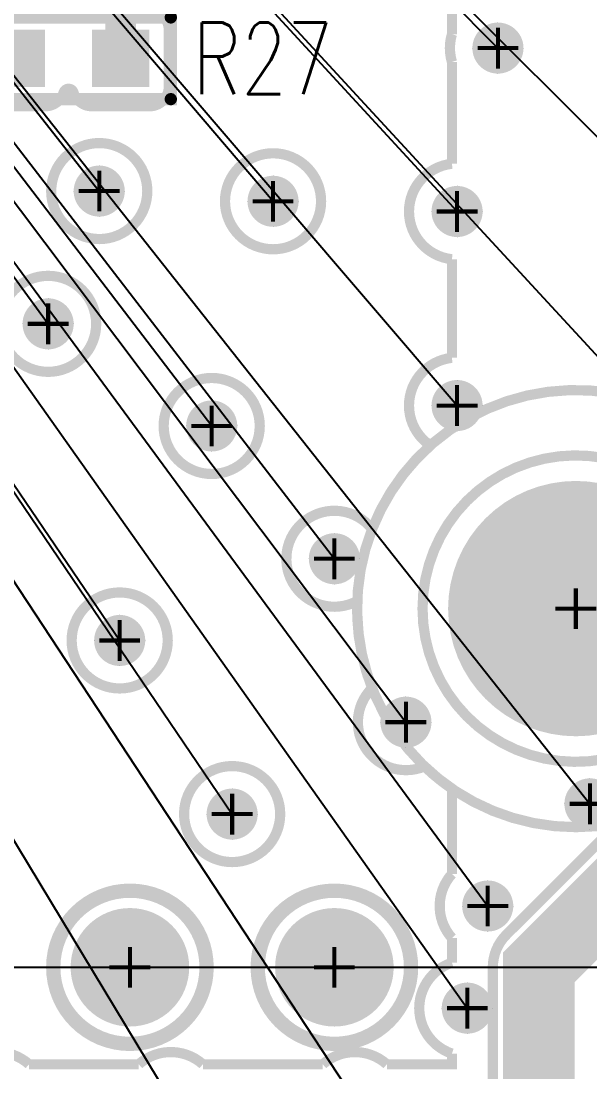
# Model space of a CAD drawing. Extents: x -1.33 to 3.2, y -3.63 to 2.02.
# Drawn here: x 1.247 to 1.525, y -0.051 to 0.463 of the extents above; entities that cross this region are included whole.
import ezdxf
from ezdxf.enums import TextEntityAlignment as Align

# ---------------------------------------------------------------- set-up
doc = ezdxf.new("R2010")
doc.units = 0
for name, pattern in [('SIG_0', [2, 1, 1]), ('SIG_1', [2, 1, 1]), ('SIG_52', [2, 1, 1]), ('TRMIDX_4096', [2, 1, 1])]:
    doc.linetypes.add(name, pattern=pattern)
for name, color, linetype in [('2D_LINE_125', 3, 'CONTINUOUS'), ('2D_LINE_126', 6, 'CONTINUOUS'), ('BOARD_OUTLINE_00', 254, 'CONTINUOUS'), ('DIMENSION5_122', 254, 'CONTINUOUS'), ('DRIL_NPLTE_THRU_01', 16, 'CONTINUOUS'), ('DRIL_NPLTE_THRU_02', 106, 'CONTINUOUS'), ('DRIL_NPLTE_THRU_03', 255, 'CONTINUOUS'), ('DRIL_NPLTE_THRU_04', 176, 'CONTINUOUS'), ('DRIL_PLTE_THRU_01', 16, 'CONTINUOUS'), ('DRIL_PLTE_THRU_02', 106, 'CONTINUOUS'), ('DRIL_PLTE_THRU_03', 255, 'CONTINUOUS'), ('DRIL_PLTE_THRU_04', 176, 'CONTINUOUS'), ('DRIL_SYMBOL', 254, 'CONTINUOUS'), ('LINK_00', 254, 'CONTINUOUS'), ('PADS_BOT', 5, 'CONTINUOUS'), ('PADS_INNER', 1, 'CONTINUOUS'), ('PADS_TOP', 1, 'CONTINUOUS'), ('PART_NAME_123', 255, 'CONTINUOUS'), ('PART_NAME_124', 216, 'CONTINUOUS'), ('PART_TOP_2DLINE_123', 255, 'CONTINUOUS'), ('POUR_OUTLINE_01', 1, 'CONTINUOUS'), ('POUR_OUTLINE_02', 112, 'CONTINUOUS'), ('POUR_OUTLINE_03', 222, 'CONTINUOUS'), ('POUR_OUTLINE_04', 5, 'CONTINUOUS'), ('POUR_VIATHERM_01', 1, 'CONTINUOUS'), ('POUR_VIATHERM_02', 112, 'CONTINUOUS'), ('POUR_VIATHERM_04', 5, 'CONTINUOUS'), ('POUR_VOID_01', 1, 'CONTINUOUS'), ('POUR_VOID_02', 112, 'CONTINUOUS'), ('POUR_VOID_03', 222, 'CONTINUOUS'), ('POUR_VOID_04', 5, 'CONTINUOUS'), ('TRACE_01', 1, 'CONTINUOUS'), ('VIAPTS', 34, 'CONTINUOUS')]:
    doc.layers.add(name, color=color, linetype=linetype)
doc.styles.add('W0$005', font='simplex', dxfattribs={"width": 0.75})
doc.styles.add('W0$006', font='simplex', dxfattribs={"width": 0.75})

# ---------------------------------------------------------------- blocks, each defined once
blk = doc.blocks.new('SMOOTH_0$01')
at = {"const_width": 0.005}
blk.add_lwpolyline([(-0.0025, 0, 1), (0.0025, 0, 1)], format="xyb", close=True, dxfattribs=at)
blk = doc.blocks.new('BOARD_1')
at = {"layer": 'BOARD_OUTLINE_00', "const_width": 0.01}
blk.add_lwpolyline([(-0.04, 0), (2.56, 0), (2.56, 0.1), (2.65685, 0.19685), (2.65685, 1.45669), (2.56, 1.55354), (2.56, 2.1), (-0.04, 2.1)], close=True, dxfattribs=at)
at = {"layer": 'BOARD_OUTLINE_00'}
blk.add_blockref('SMOOTH_0$01', (2.56, 0.1), dxfattribs=at)
blk = doc.blocks.new('SMOOTH_0$035')
at = {"const_width": 0.0175}
blk.add_lwpolyline([(-0.00875, 0, 1), (0.00875, 0, 1)], format="xyb", close=True, dxfattribs=at)
blk = doc.blocks.new('DRAWING_9')
at = {"layer": '2D_LINE_125', "const_width": 0.035}
blk.add_lwpolyline([(-0.04, 0), (2.56, 0), (2.56, 0.1), (2.65685, 0.19685), (2.65685, 1.45669), (2.56, 1.55354), (2.56, 2.1), (-0.04, 2.1)], close=True, dxfattribs=at)
at = {"layer": '2D_LINE_125'}
blk.add_blockref('SMOOTH_0$035', (2.56, 0.1), dxfattribs=at)
blk = doc.blocks.new('DRAWING_10')
at = {"layer": '2D_LINE_126', "const_width": 0.035}
blk.add_lwpolyline([(-0.04, 0), (2.56, 0), (2.56, 0.1), (2.65685, 0.19685), (2.65685, 1.45669), (2.56, 1.55354), (2.56, 2.1), (-0.04, 2.1)], close=True, dxfattribs=at)
at = {"layer": '2D_LINE_126'}
blk.add_blockref('SMOOTH_0$035', (2.56, 0.1), dxfattribs=at)
blk = doc.blocks.new('D_2dfeghi_16')
at = {"layer": 'DIMENSION5_122', "linetype": 'TRMIDX_4096', "const_width": 0.001}
blk.add_lwpolyline([(0.05, 0), (1.89, 0)], dxfattribs=at)
blk = doc.blocks.new('D_2dfeghi_17')
at = {"layer": 'DIMENSION5_122', "linetype": 'TRMIDX_4096', "const_width": 0.001}
blk.add_lwpolyline([(0.05, 0), (1.89, 0)], dxfattribs=at)
blk = doc.blocks.new('D_2dfeghi_18')
at = {"layer": 'DIMENSION5_122', "linetype": 'TRMIDX_4096', "const_width": 0.001}
blk.add_lwpolyline([(0.05, 0), (1.89, 0)], dxfattribs=at)
blk = doc.blocks.new('POUR_VOID_682')
at = {"layer": 'POUR_VOID_01', "const_width": 0.005}
blk.add_lwpolyline([(-15.62379, -17.43073, 0.415223), (-15.62379, -17.43427, -0.199359), (-15.621, -17.441), (-15.621, -17.469, -0.414214), (-15.6305, -17.4785), (-15.6585, -17.4785, -0.331681), (-15.6676, -17.47171, 0.745359), (-15.6724, -17.47171, -0.331681), (-15.6815, -17.4785), (-15.7095, -17.4785, -0.221272), (-15.71677, -17.47512, 0.351301), (-15.71984, -17.47451, -1.648533), (-15.71984, -17.43549, 0.351301), (-15.71677, -17.43488, -0.021846), (-15.71621, -17.43427, 0.415223), (-15.71621, -17.43073, -0.199359)], format="xyb", dxfattribs=at)
blk = doc.blocks.new('POUR_VOID_680')
at = {"layer": 'POUR_VOID_01', "const_width": 0.005}
blk.add_lwpolyline([(-15.6785, -17.9, 1), (-15.6015, -17.9, 1)], format="xyb", close=True, dxfattribs=at)
blk = doc.blocks.new('POUR_VOID_678')
at = {"layer": 'POUR_VOID_01', "const_width": 0.005}
blk.add_lwpolyline([(-15.5785, -17.9, 1), (-15.5015, -17.9, 1)], format="xyb", close=True, dxfattribs=at)
blk = doc.blocks.new('POUR_OUTLINE_677')
at = {"layer": 'POUR_OUTLINE_01', "const_width": 0.005}
blk.add_lwpolyline([(-15.36565, -16.56621), (-15.36565, -16.55366, 0.198912), (-15.36638, -16.55189), (-15.45591, -16.46237, -0.198912), (-15.4625, -16.44646), (-15.4625, -15.925, 0.414214), (-15.465, -15.9225), (-18.015, -15.9225, 0.414214), (-18.0175, -15.925), (-18.0175, -17.975, 0.414214), (-18.015, -17.9775), (-15.465, -17.9775, 0.414214), (-15.4625, -17.975), (-15.4625, -17.9, -0.198912), (-15.45591, -17.88409), (-15.36638, -17.79456, 0.198912), (-15.36565, -17.79279), (-15.36565, -17.78025, 0.661266), (-15.36988, -17.77845, -2.350215), (-15.36988, -17.67037, 0.661266), (-15.36565, -17.66857), (-15.36565, -16.67789, 0.661266), (-15.36988, -16.67609, -2.350215), (-15.36988, -16.56801, 0.661266)], format="xyb", close=True, dxfattribs=at)
for name in ['POUR_VOID_682', 'POUR_VOID_680', 'POUR_VOID_678']:
    blk.add_blockref(name, (0, 0))
blk = doc.blocks.new('POUR_VIATHERM_1103')
at = {"layer": 'POUR_VIATHERM_01'}
for points in [[(-15.415, -17.8075), (-15.415, -17.8075)], [(-15.4275, -17.82), (-15.4275, -17.82)], [(-15.4025, -17.82), (-15.4025, -17.82)], [(-15.415, -17.8325), (-15.415, -17.8325)]]:
    blk.add_lwpolyline(points, dxfattribs=at)
blk = doc.blocks.new('POUR_VIATHERM_1105')
at = {"layer": 'POUR_VIATHERM_01'}
for points in [[(-15.465, -17.8575), (-15.465, -17.8575)], [(-15.4775, -17.87), (-15.4775, -17.87)], [(-15.4525, -17.87), (-15.4525, -17.87)], [(-15.465, -17.8825), (-15.465, -17.8825)]]:
    blk.add_lwpolyline(points, dxfattribs=at)
blk = doc.blocks.new('POUR_VIATHERM_1106')
at = {"layer": 'POUR_VIATHERM_01'}
for points in [[(-15.475, -17.9075), (-15.475, -17.9075)], [(-15.4875, -17.92), (-15.4875, -17.92)], [(-15.4625, -17.92), (-15.4625, -17.92)], [(-15.475, -17.9325), (-15.475, -17.9325)]]:
    blk.add_lwpolyline(points, dxfattribs=at)
blk = doc.blocks.new('POUR_VIATHERM_1183')
at = {"layer": 'POUR_VIATHERM_01'}
for points in [[(-15.48, -17.5175), (-15.48, -17.5175)], [(-15.4925, -17.53), (-15.4925, -17.53)], [(-15.4675, -17.53), (-15.4675, -17.53)], [(-15.48, -17.5425), (-15.48, -17.5425)]]:
    blk.add_lwpolyline(points, dxfattribs=at)
blk = doc.blocks.new('POUR_VIATHERM_1185')
at = {"layer": 'POUR_VIATHERM_01'}
for points in [[(-15.57, -17.5125), (-15.57, -17.5125)], [(-15.5825, -17.525), (-15.5825, -17.525)], [(-15.5575, -17.525), (-15.5575, -17.525)], [(-15.57, -17.5375), (-15.57, -17.5375)]]:
    blk.add_lwpolyline(points, dxfattribs=at)
blk = doc.blocks.new('POUR_VIATHERM_1187')
at = {"layer": 'POUR_VIATHERM_01'}
for points in [[(-15.655, -17.5075), (-15.655, -17.5075)], [(-15.6675, -17.52), (-15.6675, -17.52)], [(-15.6425, -17.52), (-15.6425, -17.52)], [(-15.655, -17.5325), (-15.655, -17.5325)]]:
    blk.add_lwpolyline(points, dxfattribs=at)
blk = doc.blocks.new('POUR_VIATHERM_1189')
at = {"layer": 'POUR_VIATHERM_01'}
for points in [[(-15.68, -17.5725), (-15.68, -17.5725)], [(-15.6925, -17.585), (-15.6925, -17.585)], [(-15.6675, -17.585), (-15.6675, -17.585)], [(-15.68, -17.5975), (-15.68, -17.5975)]]:
    blk.add_lwpolyline(points, dxfattribs=at)
blk = doc.blocks.new('POUR_VIATHERM_1192')
at = {"layer": 'POUR_VIATHERM_01'}
for points in [[(-15.48, -17.6125), (-15.48, -17.6125)], [(-15.4925, -17.625), (-15.4925, -17.625)], [(-15.4675, -17.625), (-15.4675, -17.625)], [(-15.48, -17.6375), (-15.48, -17.6375)]]:
    blk.add_lwpolyline(points, dxfattribs=at)
blk = doc.blocks.new('POUR_VIATHERM_1195')
at = {"layer": 'POUR_VIATHERM_01'}
for points in [[(-15.46, -17.4375), (-15.46, -17.4375)], [(-15.4725, -17.45), (-15.4725, -17.45)], [(-15.4475, -17.45), (-15.4475, -17.45)], [(-15.46, -17.4625), (-15.46, -17.4625)]]:
    blk.add_lwpolyline(points, dxfattribs=at)
blk = doc.blocks.new('POUR_VIATHERM_1207')
at = {"layer": 'POUR_VIATHERM_01'}
for points in [[(-15.6, -17.6225), (-15.6, -17.6225)], [(-15.6125, -17.635), (-15.6125, -17.635)], [(-15.5875, -17.635), (-15.5875, -17.635)], [(-15.6, -17.6475), (-15.6, -17.6475)]]:
    blk.add_lwpolyline(points, dxfattribs=at)
blk = doc.blocks.new('POUR_VIATHERM_1209')
at = {"layer": 'POUR_VIATHERM_01'}
for points in [[(-15.54, -17.6875), (-15.54, -17.6875)], [(-15.5525, -17.7), (-15.5525, -17.7)], [(-15.5275, -17.7), (-15.5275, -17.7)], [(-15.54, -17.7125), (-15.54, -17.7125)]]:
    blk.add_lwpolyline(points, dxfattribs=at)
blk = doc.blocks.new('POUR_VIATHERM_1211')
at = {"layer": 'POUR_VIATHERM_01'}
for points in [[(-15.505, -17.7675), (-15.505, -17.7675)], [(-15.5175, -17.78), (-15.5175, -17.78)], [(-15.4925, -17.78), (-15.4925, -17.78)], [(-15.505, -17.7925), (-15.505, -17.7925)]]:
    blk.add_lwpolyline(points, dxfattribs=at)
blk = doc.blocks.new('POUR_VIATHERM_1213')
at = {"layer": 'POUR_VIATHERM_01'}
for points in [[(-15.59, -17.8125), (-15.59, -17.8125)], [(-15.6025, -17.825), (-15.6025, -17.825)], [(-15.5775, -17.825), (-15.5775, -17.825)], [(-15.59, -17.8375), (-15.59, -17.8375)]]:
    blk.add_lwpolyline(points, dxfattribs=at)
blk = doc.blocks.new('POUR_VIATHERM_1230')
at = {"layer": 'POUR_VIATHERM_01'}
for points in [[(-15.645, -17.7275), (-15.645, -17.7275)], [(-15.6575, -17.74), (-15.6575, -17.74)], [(-15.6325, -17.74), (-15.6325, -17.74)], [(-15.645, -17.7525), (-15.645, -17.7525)]]:
    blk.add_lwpolyline(points, dxfattribs=at)
blk = doc.blocks.new('POUR_HEADER_0')
for name in ['POUR_OUTLINE_677', 'POUR_VIATHERM_1195', 'POUR_VIATHERM_1187', 'POUR_VIATHERM_1185', 'POUR_VIATHERM_1183', 'POUR_VIATHERM_1189', 'POUR_VIATHERM_1192', 'POUR_VIATHERM_1207', 'POUR_VIATHERM_1209', 'POUR_VIATHERM_1230', 'POUR_VIATHERM_1211', 'POUR_VIATHERM_1103', 'POUR_VIATHERM_1213', 'POUR_VIATHERM_1105', 'POUR_VIATHERM_1106']:
    blk.add_blockref(name, (18, 18))
blk = doc.blocks.new('POUR_VOID_7')
at = {"layer": 'POUR_VOID_04', "const_width": 0.005}
blk.add_lwpolyline([(-15.6785, -17.9, 1), (-15.6015, -17.9, 1)], format="xyb", close=True, dxfattribs=at)
blk = doc.blocks.new('POUR_VOID_5')
at = {"layer": 'POUR_VOID_04', "const_width": 0.005}
blk.add_lwpolyline([(-15.5785, -17.9, 1), (-15.5015, -17.9, 1)], format="xyb", close=True, dxfattribs=at)
blk = doc.blocks.new('POUR_OUTLINE_4')
at = {"layer": 'POUR_OUTLINE_04', "const_width": 0.005}
blk.add_lwpolyline([(-15.36565, -16.56621), (-15.36565, -16.55366, 0.198912), (-15.36638, -16.55189), (-15.45591, -16.46237, -0.198912), (-15.4625, -16.44646), (-15.4625, -15.925, 0.414214), (-15.465, -15.9225), (-18.015, -15.9225, 0.414214), (-18.0175, -15.925), (-18.0175, -17.975, 0.414214), (-18.015, -17.9775), (-15.465, -17.9775, 0.414214), (-15.4625, -17.975), (-15.4625, -17.9, -0.198912), (-15.45591, -17.88409), (-15.36638, -17.79456, 0.198912), (-15.36565, -17.79279), (-15.36565, -17.78025, 0.661266), (-15.36988, -17.77845, -2.350215), (-15.36988, -17.67037, 0.661266), (-15.36565, -17.66857), (-15.36565, -16.67789, 0.661266), (-15.36988, -16.67609, -2.350215), (-15.36988, -16.56801, 0.661266)], format="xyb", close=True, dxfattribs=at)
for name in ['POUR_VOID_7', 'POUR_VOID_5']:
    blk.add_blockref(name, (0, 0))
blk = doc.blocks.new('POUR_VIATHERM_391')
at = {"layer": 'POUR_VIATHERM_04'}
for points in [[(-15.415, -17.8075), (-15.415, -17.8075)], [(-15.4275, -17.82), (-15.4275, -17.82)], [(-15.4025, -17.82), (-15.4025, -17.82)], [(-15.415, -17.8325), (-15.415, -17.8325)]]:
    blk.add_lwpolyline(points, dxfattribs=at)
blk = doc.blocks.new('POUR_VIATHERM_393')
at = {"layer": 'POUR_VIATHERM_04'}
for points in [[(-15.465, -17.8575), (-15.465, -17.8575)], [(-15.4775, -17.87), (-15.4775, -17.87)], [(-15.4525, -17.87), (-15.4525, -17.87)], [(-15.465, -17.8825), (-15.465, -17.8825)]]:
    blk.add_lwpolyline(points, dxfattribs=at)
blk = doc.blocks.new('POUR_VIATHERM_394')
at = {"layer": 'POUR_VIATHERM_04'}
for points in [[(-15.475, -17.9075), (-15.475, -17.9075)], [(-15.4875, -17.92), (-15.4875, -17.92)], [(-15.4625, -17.92), (-15.4625, -17.92)], [(-15.475, -17.9325), (-15.475, -17.9325)]]:
    blk.add_lwpolyline(points, dxfattribs=at)
blk = doc.blocks.new('POUR_VIATHERM_471')
at = {"layer": 'POUR_VIATHERM_04'}
for points in [[(-15.48, -17.5175), (-15.48, -17.5175)], [(-15.4925, -17.53), (-15.4925, -17.53)], [(-15.4675, -17.53), (-15.4675, -17.53)], [(-15.48, -17.5425), (-15.48, -17.5425)]]:
    blk.add_lwpolyline(points, dxfattribs=at)
blk = doc.blocks.new('POUR_VIATHERM_473')
at = {"layer": 'POUR_VIATHERM_04'}
for points in [[(-15.57, -17.5125), (-15.57, -17.5125)], [(-15.5825, -17.525), (-15.5825, -17.525)], [(-15.5575, -17.525), (-15.5575, -17.525)], [(-15.57, -17.5375), (-15.57, -17.5375)]]:
    blk.add_lwpolyline(points, dxfattribs=at)
blk = doc.blocks.new('POUR_VIATHERM_475')
at = {"layer": 'POUR_VIATHERM_04'}
for points in [[(-15.655, -17.5075), (-15.655, -17.5075)], [(-15.6675, -17.52), (-15.6675, -17.52)], [(-15.6425, -17.52), (-15.6425, -17.52)], [(-15.655, -17.5325), (-15.655, -17.5325)]]:
    blk.add_lwpolyline(points, dxfattribs=at)
blk = doc.blocks.new('POUR_VIATHERM_477')
at = {"layer": 'POUR_VIATHERM_04'}
for points in [[(-15.68, -17.5725), (-15.68, -17.5725)], [(-15.6925, -17.585), (-15.6925, -17.585)], [(-15.6675, -17.585), (-15.6675, -17.585)], [(-15.68, -17.5975), (-15.68, -17.5975)]]:
    blk.add_lwpolyline(points, dxfattribs=at)
blk = doc.blocks.new('POUR_VIATHERM_480')
at = {"layer": 'POUR_VIATHERM_04'}
for points in [[(-15.48, -17.6125), (-15.48, -17.6125)], [(-15.4925, -17.625), (-15.4925, -17.625)], [(-15.4675, -17.625), (-15.4675, -17.625)], [(-15.48, -17.6375), (-15.48, -17.6375)]]:
    blk.add_lwpolyline(points, dxfattribs=at)
blk = doc.blocks.new('POUR_VIATHERM_483')
at = {"layer": 'POUR_VIATHERM_04'}
for points in [[(-15.46, -17.4375), (-15.46, -17.4375)], [(-15.4725, -17.45), (-15.4725, -17.45)], [(-15.4475, -17.45), (-15.4475, -17.45)], [(-15.46, -17.4625), (-15.46, -17.4625)]]:
    blk.add_lwpolyline(points, dxfattribs=at)
blk = doc.blocks.new('POUR_VIATHERM_495')
at = {"layer": 'POUR_VIATHERM_04'}
for points in [[(-15.6, -17.6225), (-15.6, -17.6225)], [(-15.6125, -17.635), (-15.6125, -17.635)], [(-15.5875, -17.635), (-15.5875, -17.635)], [(-15.6, -17.6475), (-15.6, -17.6475)]]:
    blk.add_lwpolyline(points, dxfattribs=at)
blk = doc.blocks.new('POUR_VIATHERM_497')
at = {"layer": 'POUR_VIATHERM_04'}
for points in [[(-15.54, -17.6875), (-15.54, -17.6875)], [(-15.5525, -17.7), (-15.5525, -17.7)], [(-15.5275, -17.7), (-15.5275, -17.7)], [(-15.54, -17.7125), (-15.54, -17.7125)]]:
    blk.add_lwpolyline(points, dxfattribs=at)
blk = doc.blocks.new('POUR_VIATHERM_499')
at = {"layer": 'POUR_VIATHERM_04'}
for points in [[(-15.505, -17.7675), (-15.505, -17.7675)], [(-15.5175, -17.78), (-15.5175, -17.78)], [(-15.4925, -17.78), (-15.4925, -17.78)], [(-15.505, -17.7925), (-15.505, -17.7925)]]:
    blk.add_lwpolyline(points, dxfattribs=at)
blk = doc.blocks.new('POUR_VIATHERM_501')
at = {"layer": 'POUR_VIATHERM_04'}
for points in [[(-15.59, -17.8125), (-15.59, -17.8125)], [(-15.6025, -17.825), (-15.6025, -17.825)], [(-15.5775, -17.825), (-15.5775, -17.825)], [(-15.59, -17.8375), (-15.59, -17.8375)]]:
    blk.add_lwpolyline(points, dxfattribs=at)
blk = doc.blocks.new('POUR_VIATHERM_518')
at = {"layer": 'POUR_VIATHERM_04'}
for points in [[(-15.645, -17.7275), (-15.645, -17.7275)], [(-15.6575, -17.74), (-15.6575, -17.74)], [(-15.6325, -17.74), (-15.6325, -17.74)], [(-15.645, -17.7525), (-15.645, -17.7525)]]:
    blk.add_lwpolyline(points, dxfattribs=at)
blk = doc.blocks.new('POUR_HEADER_1')
for name in ['POUR_OUTLINE_4', 'POUR_VIATHERM_483', 'POUR_VIATHERM_475', 'POUR_VIATHERM_473', 'POUR_VIATHERM_471', 'POUR_VIATHERM_477', 'POUR_VIATHERM_480', 'POUR_VIATHERM_495', 'POUR_VIATHERM_497', 'POUR_VIATHERM_518', 'POUR_VIATHERM_499', 'POUR_VIATHERM_391', 'POUR_VIATHERM_501', 'POUR_VIATHERM_393', 'POUR_VIATHERM_394']:
    blk.add_blockref(name, (18, 18))
blk = doc.blocks.new('POUR_VOID_1924')
at = {"layer": 'POUR_VOID_02', "const_width": 0.005}
blk.add_lwpolyline([(-15.6765, -17.9, 1), (-15.6035, -17.9, 1)], format="xyb", close=True, dxfattribs=at)
blk = doc.blocks.new('POUR_VOID_1922')
at = {"layer": 'POUR_VOID_02', "const_width": 0.005}
blk.add_lwpolyline([(-15.5765, -17.9, 1), (-15.5035, -17.9, 1)], format="xyb", close=True, dxfattribs=at)
blk = doc.blocks.new('POUR_OUTLINE_1921')
at = {"layer": 'POUR_OUTLINE_02', "const_width": 0.005}
blk.add_lwpolyline([(-15.36565, -17.63338), (-15.36565, -16.71308, -1.466646), (-15.40121, -16.51706), (-15.45591, -16.46237, -0.198912), (-15.4625, -16.44646), (-15.4625, -15.9225), (-18.0175, -15.9225), (-18.0175, -17.9775), (-15.4625, -17.9775), (-15.4625, -17.9, -0.198912), (-15.45591, -17.88409), (-15.40121, -17.82939, -1.466646)], format="xyb", close=True, dxfattribs=at)
for name in ['POUR_VOID_1924', 'POUR_VOID_1922']:
    blk.add_blockref(name, (0, 0))
blk = doc.blocks.new('POUR_VIATHERM_2332')
at = {"layer": 'POUR_VIATHERM_02'}
for points in [[(-15.465, -17.8575), (-15.465, -17.8575)], [(-15.4775, -17.87), (-15.4775, -17.87)], [(-15.4525, -17.87), (-15.4525, -17.87)], [(-15.465, -17.8825), (-15.465, -17.8825)]]:
    blk.add_lwpolyline(points, dxfattribs=at)
blk = doc.blocks.new('POUR_VIATHERM_2333')
at = {"layer": 'POUR_VIATHERM_02'}
for points in [[(-15.475, -17.9075), (-15.475, -17.9075)], [(-15.4875, -17.92), (-15.4875, -17.92)], [(-15.4625, -17.92), (-15.4625, -17.92)], [(-15.475, -17.9325), (-15.475, -17.9325)]]:
    blk.add_lwpolyline(points, dxfattribs=at)
blk = doc.blocks.new('POUR_VIATHERM_2410')
at = {"layer": 'POUR_VIATHERM_02'}
for points in [[(-15.48, -17.5175), (-15.48, -17.5175)], [(-15.4925, -17.53), (-15.4925, -17.53)], [(-15.4675, -17.53), (-15.4675, -17.53)], [(-15.48, -17.5425), (-15.48, -17.5425)]]:
    blk.add_lwpolyline(points, dxfattribs=at)
blk = doc.blocks.new('POUR_VIATHERM_2412')
at = {"layer": 'POUR_VIATHERM_02'}
for points in [[(-15.57, -17.5125), (-15.57, -17.5125)], [(-15.5825, -17.525), (-15.5825, -17.525)], [(-15.5575, -17.525), (-15.5575, -17.525)], [(-15.57, -17.5375), (-15.57, -17.5375)]]:
    blk.add_lwpolyline(points, dxfattribs=at)
blk = doc.blocks.new('POUR_VIATHERM_2414')
at = {"layer": 'POUR_VIATHERM_02'}
for points in [[(-15.655, -17.5075), (-15.655, -17.5075)], [(-15.6675, -17.52), (-15.6675, -17.52)], [(-15.6425, -17.52), (-15.6425, -17.52)], [(-15.655, -17.5325), (-15.655, -17.5325)]]:
    blk.add_lwpolyline(points, dxfattribs=at)
blk = doc.blocks.new('POUR_VIATHERM_2416')
at = {"layer": 'POUR_VIATHERM_02'}
for points in [[(-15.68, -17.5725), (-15.68, -17.5725)], [(-15.6925, -17.585), (-15.6925, -17.585)], [(-15.6675, -17.585), (-15.6675, -17.585)], [(-15.68, -17.5975), (-15.68, -17.5975)]]:
    blk.add_lwpolyline(points, dxfattribs=at)
blk = doc.blocks.new('POUR_VIATHERM_2419')
at = {"layer": 'POUR_VIATHERM_02'}
for points in [[(-15.48, -17.6125), (-15.48, -17.6125)], [(-15.4925, -17.625), (-15.4925, -17.625)], [(-15.4675, -17.625), (-15.4675, -17.625)], [(-15.48, -17.6375), (-15.48, -17.6375)]]:
    blk.add_lwpolyline(points, dxfattribs=at)
blk = doc.blocks.new('POUR_VIATHERM_2422')
at = {"layer": 'POUR_VIATHERM_02'}
for points in [[(-15.46, -17.4375), (-15.46, -17.4375)], [(-15.4725, -17.45), (-15.4725, -17.45)], [(-15.4475, -17.45), (-15.4475, -17.45)], [(-15.46, -17.4625), (-15.46, -17.4625)]]:
    blk.add_lwpolyline(points, dxfattribs=at)
blk = doc.blocks.new('POUR_VIATHERM_2434')
at = {"layer": 'POUR_VIATHERM_02'}
for points in [[(-15.6, -17.6225), (-15.6, -17.6225)], [(-15.6125, -17.635), (-15.6125, -17.635)], [(-15.5875, -17.635), (-15.5875, -17.635)], [(-15.6, -17.6475), (-15.6, -17.6475)]]:
    blk.add_lwpolyline(points, dxfattribs=at)
blk = doc.blocks.new('POUR_VIATHERM_2436')
at = {"layer": 'POUR_VIATHERM_02'}
for points in [[(-15.54, -17.6875), (-15.54, -17.6875)], [(-15.5525, -17.7), (-15.5525, -17.7)], [(-15.5275, -17.7), (-15.5275, -17.7)], [(-15.54, -17.7125), (-15.54, -17.7125)]]:
    blk.add_lwpolyline(points, dxfattribs=at)
blk = doc.blocks.new('POUR_VIATHERM_2438')
at = {"layer": 'POUR_VIATHERM_02'}
for points in [[(-15.5175, -17.78), (-15.5175, -17.78)], [(-15.505, -17.7925), (-15.505, -17.7925)]]:
    blk.add_lwpolyline(points, dxfattribs=at)
blk = doc.blocks.new('POUR_VIATHERM_2440')
at = {"layer": 'POUR_VIATHERM_02'}
for points in [[(-15.59, -17.8125), (-15.59, -17.8125)], [(-15.6025, -17.825), (-15.6025, -17.825)], [(-15.5775, -17.825), (-15.5775, -17.825)], [(-15.59, -17.8375), (-15.59, -17.8375)]]:
    blk.add_lwpolyline(points, dxfattribs=at)
blk = doc.blocks.new('POUR_VIATHERM_2457')
at = {"layer": 'POUR_VIATHERM_02'}
for points in [[(-15.645, -17.7275), (-15.645, -17.7275)], [(-15.6575, -17.74), (-15.6575, -17.74)], [(-15.6325, -17.74), (-15.6325, -17.74)], [(-15.645, -17.7525), (-15.645, -17.7525)]]:
    blk.add_lwpolyline(points, dxfattribs=at)
blk = doc.blocks.new('POUR_HEADER_2')
for name in ['POUR_OUTLINE_1921', 'POUR_VIATHERM_2422', 'POUR_VIATHERM_2414', 'POUR_VIATHERM_2412', 'POUR_VIATHERM_2410', 'POUR_VIATHERM_2416', 'POUR_VIATHERM_2419', 'POUR_VIATHERM_2434', 'POUR_VIATHERM_2436', 'POUR_VIATHERM_2457', 'POUR_VIATHERM_2438', 'POUR_VIATHERM_2440', 'POUR_VIATHERM_2332', 'POUR_VIATHERM_2333']:
    blk.add_blockref(name, (18, 18))
blk = doc.blocks.new('POUR_VOID_1410')
at = {"layer": 'POUR_VOID_03', "const_width": 0.005}
blk.add_lwpolyline([(-15.6785, -17.52, 1), (-15.6315, -17.52, 1)], format="xyb", close=True, dxfattribs=at)
blk = doc.blocks.new('POUR_VOID_1409')
at = {"layer": 'POUR_VOID_03', "const_width": 0.005}
blk.add_lwpolyline([(-15.7035, -17.585, 1), (-15.6565, -17.585, 1)], format="xyb", close=True, dxfattribs=at)
blk = doc.blocks.new('POUR_VOID_1398')
at = {"layer": 'POUR_VOID_03', "const_width": 0.005}
blk.add_lwpolyline([(-15.5935, -17.525, 1), (-15.5465, -17.525, 1)], format="xyb", close=True, dxfattribs=at)
blk = doc.blocks.new('POUR_VOID_1397')
at = {"layer": 'POUR_VOID_03', "const_width": 0.005}
blk.add_lwpolyline([(-15.6235, -17.635, 1), (-15.5765, -17.635, 1)], format="xyb", close=True, dxfattribs=at)
blk = doc.blocks.new('POUR_VOID_1396')
at = {"layer": 'POUR_VOID_03', "const_width": 0.005}
blk.add_lwpolyline([(-15.6685, -17.74, 1), (-15.6215, -17.74, 1)], format="xyb", close=True, dxfattribs=at)
blk = doc.blocks.new('POUR_VOID_1395')
at = {"layer": 'POUR_VOID_03', "const_width": 0.005}
blk.add_lwpolyline([(-15.6135, -17.825, 1), (-15.5665, -17.825, 1)], format="xyb", close=True, dxfattribs=at)
blk = doc.blocks.new('POUR_VOID_1394')
at = {"layer": 'POUR_VOID_03', "const_width": 0.005}
blk.add_lwpolyline([(-15.6765, -17.9, 1), (-15.6035, -17.9, 1)], format="xyb", close=True, dxfattribs=at)
blk = doc.blocks.new('POUR_VOID_1393')
at = {"layer": 'POUR_VOID_03', "const_width": 0.005}
blk.add_lwpolyline([(-15.5765, -17.9, 1), (-15.5035, -17.9, 1)], format="xyb", close=True, dxfattribs=at)
blk = doc.blocks.new('POUR_OUTLINE_1392')
at = {"layer": 'POUR_OUTLINE_03', "const_width": 0.005}
blk.add_lwpolyline([(-15.72068, -17.9475, -0.382552), (-15.68932, -17.9475), (-15.63568, -17.9475, -0.382552), (-15.60432, -17.9475), (-15.54568, -17.9475, -0.382552), (-15.51432, -17.9475), (-15.4825, -17.9475), (-15.4825, -17.94227, -0.718424), (-15.4825, -17.89773), (-15.4825, -17.88568, -0.382552), (-15.4825, -17.85432), (-15.4825, -17.81259, -0.040472), (-15.49591, -17.80167, -0.823888), (-15.52156, -17.76333, -0.102149), (-15.52882, -17.72067, -2.147991), (-15.52155, -17.68545, -0.118103), (-15.49308, -17.64453, -0.700738), (-15.4825, -17.60163), (-15.4825, -17.55337, -0.898718), (-15.4825, -17.50663), (-15.4825, -17.45678, -0.147457), (-15.4825, -17.44322), (-15.4825, -17.3649, -0.552775)], format="xyb", dxfattribs=at)
for name in ['POUR_VOID_1410', 'POUR_VOID_1398', 'POUR_VOID_1409', 'POUR_VOID_1397', 'POUR_VOID_1396', 'POUR_VOID_1395', 'POUR_VOID_1394', 'POUR_VOID_1393']:
    blk.add_blockref(name, (0, 0))
blk = doc.blocks.new('POUR_HEADER_3')
blk.add_blockref('POUR_OUTLINE_1392', (18, 15.915))
blk = doc.blocks.new('DRIL_SYMBOL_0$038')
at = {"layer": 'DRIL_SYMBOL', "const_width": 0.002}
for points in [[(0, -0.01), (0, 0.01)], [(-0.01, 0), (0.01, 0)]]:
    blk.add_lwpolyline(points, dxfattribs=at)
blk = doc.blocks.new('DRIL_HOLE_0$038')
at = {"const_width": 0.019}
blk.add_lwpolyline([(-0.0095, 0, 1), (0.0095, 0, 1)], format="xyb", close=True, dxfattribs=at)
blk.add_blockref('DRIL_SYMBOL_0$038', (0, 0))
blk = doc.blocks.new('PAD_1')
at = {"const_width": 0.029}
blk.add_lwpolyline([(0, -0.0145, 1), (0, 0.0145, 1)], format="xyb", close=True, dxfattribs=at)
blk = doc.blocks.new('PAD_4')
at = {"const_width": 0.058}
blk.add_lwpolyline([(-0.029, 0), (0.029, 0)], dxfattribs=at)
blk = doc.blocks.new('STK_BOT_5')
at = {"layer": 'DRIL_PLTE_THRU_01'}
blk.add_blockref('DRIL_HOLE_0$038', (0, 0), dxfattribs=at)
at = {"layer": 'DRIL_PLTE_THRU_02'}
blk.add_blockref('DRIL_HOLE_0$038', (0, 0), dxfattribs=at)
at = {"layer": 'DRIL_PLTE_THRU_03'}
blk.add_blockref('DRIL_HOLE_0$038', (0, 0), dxfattribs=at)
at = {"layer": 'DRIL_PLTE_THRU_04'}
blk.add_blockref('DRIL_HOLE_0$038', (0, 0), dxfattribs=at)
at = {"layer": 'PADS_BOT'}
blk.add_blockref('PAD_4', (0, 0), dxfattribs=at)
at = {"layer": 'PADS_INNER'}
blk.add_blockref('PAD_1', (0, 0), dxfattribs=at)
at = {"layer": 'PADS_TOP'}
blk.add_blockref('PAD_4', (0, 0), dxfattribs=at)
blk = doc.blocks.new('STK_BOT_4')
at = {"layer": 'DRIL_PLTE_THRU_01'}
blk.add_blockref('DRIL_HOLE_0$038', (0, 0), dxfattribs=at)
at = {"layer": 'DRIL_PLTE_THRU_02'}
blk.add_blockref('DRIL_HOLE_0$038', (0, 0), dxfattribs=at)
at = {"layer": 'DRIL_PLTE_THRU_03'}
blk.add_blockref('DRIL_HOLE_0$038', (0, 0), dxfattribs=at)
at = {"layer": 'DRIL_PLTE_THRU_04'}
blk.add_blockref('DRIL_HOLE_0$038', (0, 0), dxfattribs=at)
at = {"layer": 'PADS_BOT'}
blk.add_blockref('PAD_1', (0, 0), dxfattribs=at)
at = {"layer": 'PADS_INNER'}
blk.add_blockref('PAD_1', (0, 0), dxfattribs=at)
at = {"layer": 'PADS_TOP'}
blk.add_blockref('PAD_1', (0, 0), dxfattribs=at)
blk = doc.blocks.new('SYM_BOT_4')
for name, p in [('STK_BOT_5', (0, 0)), ('STK_BOT_4', (0.1, 0)), ('STK_BOT_4', (0.2, 0)), ('STK_BOT_4', (0.3, 0)), ('STK_BOT_4', (0.4, 0)), ('STK_BOT_4', (0.5, 0))]:
    blk.add_blockref(name, p)
blk = doc.blocks.new('PART_BOT_3')
blk.add_blockref('SYM_BOT_4', (0, 0))
at = {"layer": 'PART_NAME_124', "style": 'W0$006', "width": 0.75}
blk.add_text('H4', height=0.042, rotation=180, dxfattribs=at).set_placement((0.23437, -0.09), align=Align.MIDDLE_CENTER)
blk = doc.blocks.new('DRIL_SYMBOL_0$125')
at = {"layer": 'DRIL_SYMBOL', "const_width": 0.002}
for points in [[(0, -0.01), (0, 0.01)], [(-0.01, 0), (0.01, 0)]]:
    blk.add_lwpolyline(points, dxfattribs=at)
blk = doc.blocks.new('DRIL_HOLE_0$125')
at = {"const_width": 0.0625}
blk.add_lwpolyline([(-0.03125, 0, 1), (0.03125, 0, 1)], format="xyb", close=True, dxfattribs=at)
blk.add_blockref('DRIL_SYMBOL_0$125', (0, 0))
blk = doc.blocks.new('PAD_6')
at = {"const_width": 0.0145}
blk.add_lwpolyline([(0, -0.00725, 1), (0, 0.00725, 1)], format="xyb", close=True, dxfattribs=at)
blk = doc.blocks.new('STK_TOP_6')
at = {"layer": 'DRIL_NPLTE_THRU_01'}
blk.add_blockref('DRIL_HOLE_0$125', (0, 0), dxfattribs=at)
at = {"layer": 'DRIL_NPLTE_THRU_02'}
blk.add_blockref('DRIL_HOLE_0$125', (0, 0), dxfattribs=at)
at = {"layer": 'DRIL_NPLTE_THRU_03'}
blk.add_blockref('DRIL_HOLE_0$125', (0, 0), dxfattribs=at)
at = {"layer": 'DRIL_NPLTE_THRU_04'}
blk.add_blockref('DRIL_HOLE_0$125', (0, 0), dxfattribs=at)
at = {"layer": 'PADS_BOT'}
blk.add_blockref('PAD_6', (0, 0), dxfattribs=at)
at = {"layer": 'PADS_INNER'}
blk.add_blockref('PAD_6', (0, 0), dxfattribs=at)
at = {"layer": 'PADS_TOP'}
blk.add_blockref('PAD_6', (0, 0), dxfattribs=at)
blk = doc.blocks.new('SYM_TOP_5')
blk.add_blockref('STK_TOP_6', (0, 0))
blk = doc.blocks.new('PART_TOP_4')
blk.add_blockref('SYM_TOP_5', (0, 0))
blk = doc.blocks.new('SMOOTH_0$006')
at = {"const_width": 0.003}
blk.add_lwpolyline([(-0.0015, 0, 1), (0.0015, 0, 1)], format="xyb", close=True, dxfattribs=at)
blk = doc.blocks.new('PART_BODY_TOP_24')
at = {"layer": 'PART_TOP_2DLINE_123', "const_width": 0.006}
blk.add_lwpolyline([(-0.05, -0.02), (0.05, -0.02), (0.05, 0.02), (-0.05, 0.02)], close=True, dxfattribs=at)
at = {"layer": 'PART_TOP_2DLINE_123'}
for p in [(-0.05, 0.02), (0.05, 0.02), (-0.05, -0.02), (0.05, -0.02)]:
    blk.add_blockref('SMOOTH_0$006', p, dxfattribs=at)
blk = doc.blocks.new('DRIL_HOLE_0')
blk.add_lwpolyline([(0, 0, 1), (0, 0, 1)], format="xyb", close=True)
blk = doc.blocks.new('PAD_10')
blk.add_lwpolyline([(0, 0, 1), (0, 0, 1)], format="xyb", close=True)
blk = doc.blocks.new('PAD_12')
at = {"const_width": 0.028}
blk.add_lwpolyline([(-0.014, 0), (0.014, 0)], dxfattribs=at)
blk = doc.blocks.new('STK_TOP_8')
at = {"layer": 'DRIL_PLTE_THRU_01'}
blk.add_blockref('DRIL_HOLE_0', (0, 0), dxfattribs=at)
at = {"layer": 'DRIL_PLTE_THRU_02'}
blk.add_blockref('DRIL_HOLE_0', (0, 0), dxfattribs=at)
at = {"layer": 'DRIL_PLTE_THRU_03'}
blk.add_blockref('DRIL_HOLE_0', (0, 0), dxfattribs=at)
at = {"layer": 'DRIL_PLTE_THRU_04'}
blk.add_blockref('DRIL_HOLE_0', (0, 0), dxfattribs=at)
at = {"layer": 'PADS_BOT'}
blk.add_blockref('PAD_10', (0, 0), dxfattribs=at)
at = {"layer": 'PADS_INNER'}
blk.add_blockref('PAD_10', (0, 0), dxfattribs=at)
at = {"layer": 'PADS_TOP'}
blk.add_blockref('PAD_12', (0, 0), dxfattribs=at)
blk = doc.blocks.new('SYM_TOP_6')
for name, p in [('PART_BODY_TOP_24', (0, 0)), ('STK_TOP_8', (-0.0255, 0)), ('STK_TOP_8', (0.0255, 0))]:
    blk.add_blockref(name, p)
blk = doc.blocks.new('PART_TOP_147')
blk.add_blockref('SYM_TOP_6', (0, 0))
at = {"layer": 'PART_NAME_123', "style": 'W0$005', "width": 0.75}
blk.add_text('R27', height=0.035, dxfattribs=at).set_placement((0.095, 0), align=Align.MIDDLE_CENTER)
blk = doc.blocks.new('SMOOTH_0$015')
at = {"const_width": 0.0075}
blk.add_lwpolyline([(-0.00375, 0, 1), (0.00375, 0, 1)], format="xyb", close=True, dxfattribs=at)
blk = doc.blocks.new('DRIL_SYMBOL_0$012')
at = {"layer": 'DRIL_SYMBOL', "const_width": 0.002}
for points in [[(0, -0.01), (0, 0.01)], [(-0.01, 0), (0.01, 0)]]:
    blk.add_lwpolyline(points, dxfattribs=at)
blk = doc.blocks.new('DRIL_HOLE_0$012')
at = {"const_width": 0.006}
blk.add_lwpolyline([(-0.003, 0, 1), (0.003, 0, 1)], format="xyb", close=True, dxfattribs=at)
blk.add_blockref('DRIL_SYMBOL_0$012', (0, 0))
blk = doc.blocks.new('PAD_66')
at = {"const_width": 0.0125}
blk.add_lwpolyline([(0, -0.00625, 1), (0, 0.00625, 1)], format="xyb", close=True, dxfattribs=at)
blk = doc.blocks.new('STK_TOP_3')
at = {"layer": 'DRIL_PLTE_THRU_01'}
blk.add_blockref('DRIL_HOLE_0$012', (0, 0), dxfattribs=at)
at = {"layer": 'DRIL_PLTE_THRU_02'}
blk.add_blockref('DRIL_HOLE_0$012', (0, 0), dxfattribs=at)
at = {"layer": 'DRIL_PLTE_THRU_03'}
blk.add_blockref('DRIL_HOLE_0$012', (0, 0), dxfattribs=at)
at = {"layer": 'DRIL_PLTE_THRU_04'}
blk.add_blockref('DRIL_HOLE_0$012', (0, 0), dxfattribs=at)
at = {"layer": 'PADS_BOT'}
blk.add_blockref('PAD_66', (0, 0), dxfattribs=at)
at = {"layer": 'PADS_INNER'}
blk.add_blockref('PAD_66', (0, 0), dxfattribs=at)
at = {"layer": 'PADS_TOP'}
blk.add_blockref('PAD_66', (0, 0), dxfattribs=at)
blk = doc.blocks.new('SYM_TOP_1')
blk.add_blockref('STK_TOP_3', (0, 0))

msp = doc.modelspace()

# ---------------------------------------------------------------- linework, layer by layer
at = {"layer": 'LINK_00', "linetype": 'SIG_0'}
for q in [(1.525, 0.08), (1.475, 0.03), (1.465, -0.02), (1.41, -0.065), (1.32, -0.065), (1.56, 0.375), (1.46, 0.37), (1.37, 0.375), (1.285, 0.38), (1.26, 0.315), (1.46, 0.275), (1.48, 0.45), (1.56, 0.265), (1.34, 0.265), (1.4, 0.2), (1.435, 0.12), (1.35, 0.075), (1.295, 0.16)]:
    msp.add_line((0.28, 1.655), q, dxfattribs=at)
at = {"layer": 'TRACE_01', "linetype": 'SIG_1', "const_width": 0.015}
msp.add_lwpolyline([(1.2955, 0.445), (1.2955, 0.49)], dxfattribs=at)
at = {"layer": 'TRACE_01', "linetype": 'SIG_52', "const_width": 0.015}
msp.add_lwpolyline([(1.21, 0.445), (1.2445, 0.445)], dxfattribs=at)

# ---------------------------------------------------------------- block references
for name, p in [('DRAWING_9', (-1.06, -0.1)), ('DRAWING_10', (-1.06, -0.1)), ('BOARD_1', (-1.06, -0.1)), ('D_2dfeghi_18', (0, 0)), ('D_2dfeghi_17', (0, 0)), ('PART_TOP_147', (1.27, 0.445)), ('PART_TOP_4', (1.51811, 0.17559)), ('D_2dfeghi_16', (0, 0))]:
    msp.add_blockref(name, p)
at = {"linetype": 'SIG_0'}
for name in ['POUR_HEADER_0', 'POUR_HEADER_1', 'POUR_HEADER_2']:
    msp.add_blockref(name, (-1.06, -0.1), dxfattribs=at)
at = {"linetype": 'SIG_52'}
msp.add_blockref('POUR_HEADER_3', (-1.06, 1.985), dxfattribs=at)
at = {"xscale": -1, "rotation": -180}
msp.add_blockref('PART_BOT_3', (0.9, 0), dxfattribs=at)
at = {"layer": 'TRACE_01'}
for p in [(1.2445, 0.445), (1.2955, 0.445)]:
    msp.add_blockref('SMOOTH_0$015', p, dxfattribs=at)
at = {"layer": 'VIAPTS', "linetype": 'SIG_0'}
for p in [(1.48, 0.45), (1.285, 0.38), (1.37, 0.375), (1.46, 0.37), (1.26, 0.315), (1.46, 0.275), (1.34, 0.265), (1.4, 0.2), (1.295, 0.16), (1.435, 0.12), (1.35, 0.075), (1.525, 0.08), (1.475, 0.03), (1.465, -0.02)]:
    msp.add_blockref('SYM_TOP_1', p, dxfattribs=at)

doc.saveas('drawing.dxf')
